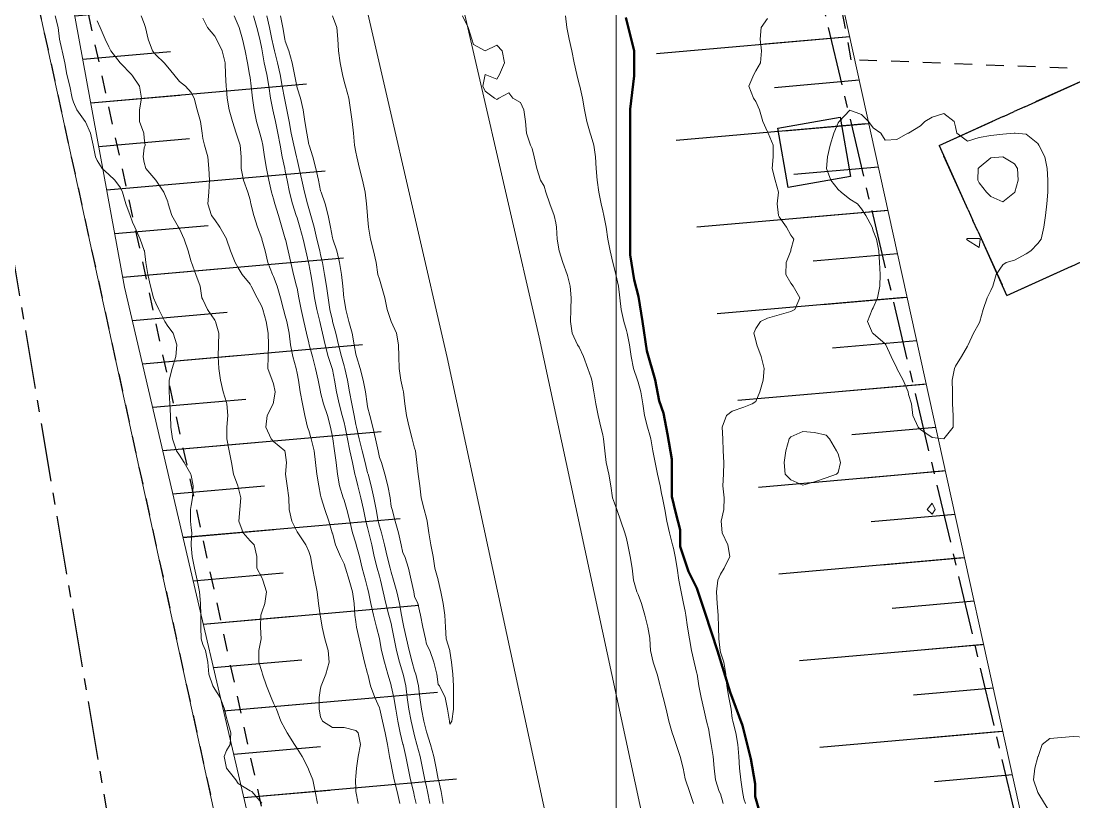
# Model space of a CAD drawing. Header units: centimetres. Extents: x 0 to 642158, y -847 to 649707.
# Drawn here: x 617141.52 to 617186.28, y 620908.31 to 620941.52 of the extents above; entities that cross this region are included whole.
import ezdxf

# ---------------------------------------------------------------- set-up
doc = ezdxf.new("R2010")
doc.units = ezdxf.units.CM
doc.header["$MEASUREMENT"] = 0
doc.linetypes.add('CENTERX2', pattern=[4, 2.5, -0.5, 0.5, -0.5])
doc.linetypes.add('JIS_02_0.7', pattern=[1.35, 0.75, -0.6])
for name, color, linetype, lineweight in [('MEV_environnement_V', 7, 'Continuous', 20), ('MEV_grille', 254, 'Continuous', 9), ('MEV_layout inondation', 5, 'Continuous', 15), ('MEV_schema paysager_V', 7, 'Continuous', 20), ('WAL_parcellaire agricole', 7, 'JIS_02_0.7', 25), ('WAL_topographie 0.5', 253, 'Continuous', 20)]:
    doc.layers.add(name, color=color, linetype=linetype, lineweight=lineweight)
doc.layers.add('MEV_schema paysager_Ha', color=7, linetype='Continuous', lineweight=25, transparency=0.13)
doc.layers.add('SPW_batiments', color=7, linetype='Continuous')
doc.layers.add('SPW_parcellaire cadastral', color=7, linetype='CENTERX2', lineweight=25, true_color=0xff0542)
doc.linetypes.add('FENCELINE1', pattern='A,6.35,-2.54,[133,ltypeshp.shx,S=2.54,R=0,X=-2.54,Y=0],-2.54,25.4', length=36.83)
doc.linetypes.add('TRACKS', pattern='A,0.15,[130,ltypeshp.shx,S=0.25,R=0,X=0,Y=0],0.15', length=0.3)
picture_1 = doc.add_image_def('image2.png', size_in_pixel=(6614, 11023))

# ---------------------------------------------------------------- blocks, each defined once
blk = doc.blocks.new('*U112')
at = {"layer": 'MEV_grille', "transparency": 33554687}
blk.add_lwpolyline([(0, 1825.476), (0, -1825.476)], dxfattribs=at)
blk = doc.blocks.new('*U113')
at = {"layer": 'MEV_grille', "color": 0, "linetype": 'ByBlock', "lineweight": -2, "transparency": 16777216}
blk.add_blockref('*U112', (1800, 0), dxfattribs=at)

msp = doc.modelspace()

# ---------------------------------------------------------------- hatches: boundary and pattern name
at = {"layer": 'MEV_schema paysager_Ha', "transparency": 33554687}
h = msp.add_hatch(dxfattribs=at)
h.set_pattern_fill('ANSI31', color=60, scale=30, angle=320)
h.paths.add_polyline_path([(617169.617, 620973.194), (617165.143, 620997.552), (617163.049, 621011.729), (617162.573, 621023.432), (617161.336, 621028.189), (617160.67, 621031.995), (617159.432, 621036.467), (617156.475, 621053.969), (617156.906, 621060.001), (617157.984, 621066.14), (617158.414, 621069.802), (617158.199, 621075.295), (617157.014, 621080.142), (617155.505, 621084.988), (617154.751, 621088.973), (617151.842, 621094.789), (617149.148, 621099.205), (617146.994, 621101.252), (617145.377, 621102.544), (617143.546, 621103.621), (617141.391, 621107.391), (617140.307, 621121.334), (617138.581, 621134.515), (617137.596, 621148.681), (617137.947, 621158.301), (617138.342, 621166.601), (617137.255, 621176.482), (617136.069, 621187.153), (617134.618, 621206.801), (617133.841, 621215.056), (617132.235, 621238.569), (617131.105, 621276.162), (617130.662, 621320.72), (617129.383, 621365.826), (617128.171, 621391.821), (617126.408, 621441.701), (617124.527, 621449.888), (617124.527, 621453.399), (617124.884, 621455.482), (617126.075, 621456.85), (617127.265, 621458.873), (617127.265, 621461.254), (617125.649, 621473.672), (617125.524, 621482.896), (617125.025, 621497.979), (617124.776, 621519.544), (617124.92, 621540.094), (617125.983, 621565.584), (617126.337, 621580.453), (617126.163, 621598.374), (617127.186, 621608.874), (617130.532, 621615.192), (617131.834, 621617.887), (617134.298, 621627.22), (617135.042, 621631.96), (617135.135, 621640.047), (617136.158, 621649.713), (617136.911, 621670.5), (617129.26, 621649.205), (617124.61, 621628.36), (617120.259, 621606.016), (617117.259, 621583.371), (617115.237, 621541.083), (617114.562, 621520.401), (617115.536, 621487.717), (617112.094, 621474.528), (617111.291, 621462.83), (617115.078, 621434.173), (617114.685, 621412.686), (617116.517, 621383.817), (617118.213, 621359.713), (617121.633, 621297.519), (617122.293, 621280.379), (617124.809, 621252.783), (617126.661, 621222.595), (617125.403, 621211.007), (617126.795, 621190.875), (617128.52, 621169.158), (617130.485, 621161.793), (617131.444, 621155.186), (617130.649, 621150.827), (617132.125, 621142.753), (617132.79, 621125.456), (617134.954, 621111.319), (617137.702, 621098.468), (617139.749, 621087.381), (617141.795, 621083.246), (617143.417, 621082.42), (617144.557, 621081.575), (617145.493, 621080.194), (617145.463, 621077.083), (617144.023, 621074.463), (617144.278, 621071.03), (617145.295, 621066.579), (617147.455, 621053.531), (617147.76, 621048.137), (617148.575, 621044.067), (617151.222, 621037.452), (617151.12, 621031.956), (617151.633, 621023.148), (617154.427, 621011.658), (617158.897, 620988.919), (617162.537, 620970.568), (617168.729, 620939.186), (617182.921, 620879.156), (617188.263, 620855.446), (617193.71, 620854.003), (617187.498, 620892.108), (617176.811, 620939.879)])
h = msp.add_hatch(dxfattribs=at)
h.set_pattern_fill('ANSI31', color=60, scale=15, angle=320)
h.paths.add_polyline_path([(617169.617, 620973.194), (617165.143, 620997.552), (617163.049, 621011.729), (617162.573, 621023.432), (617161.336, 621028.189), (617160.67, 621031.995), (617159.432, 621036.467), (617156.475, 621053.969), (617156.906, 621060.001), (617157.984, 621066.14), (617158.414, 621069.802), (617158.199, 621075.295), (617157.014, 621080.142), (617155.505, 621084.988), (617154.751, 621088.973), (617151.842, 621094.789), (617149.148, 621099.205), (617146.994, 621101.252), (617145.377, 621102.544), (617143.546, 621103.621), (617141.391, 621107.391), (617140.307, 621121.334), (617138.581, 621134.515), (617137.596, 621148.681), (617137.947, 621158.301), (617138.342, 621166.601), (617137.255, 621176.482), (617136.069, 621187.153), (617134.618, 621206.801), (617133.841, 621215.056), (617132.235, 621238.569), (617131.105, 621276.162), (617130.662, 621320.72), (617129.383, 621365.826), (617128.171, 621391.821), (617126.408, 621441.701), (617124.527, 621449.888), (617124.527, 621453.399), (617124.884, 621455.482), (617126.075, 621456.85), (617127.265, 621458.873), (617127.265, 621461.254), (617125.649, 621473.672), (617125.524, 621482.896), (617125.025, 621497.979), (617124.776, 621519.544), (617124.92, 621540.094), (617125.983, 621565.584), (617126.337, 621580.453), (617126.163, 621598.374), (617127.186, 621608.874), (617130.532, 621615.192), (617131.834, 621617.887), (617134.298, 621627.22), (617135.042, 621631.96), (617135.135, 621640.047), (617136.158, 621649.713), (617136.911, 621670.5), (617132.957, 621648.368), (617129.989, 621627.895), (617123.162, 621605.493), (617122.123, 621583.834), (617121.418, 621540.656), (617120.578, 621519.454), (617120.8, 621487.646), (617120.576, 621474.663), (617119.681, 621463.134), (617121.439, 621434.424), (617121.208, 621413.2), (617123.756, 621383.971), (617124.633, 621359.105), (617126.907, 621297.599), (617127.217, 621280.099), (617128.476, 621252.652), (617130.286, 621222.294), (617130.788, 621212.114), (617133.595, 621189.8), (617133.864, 621168.997), (617134.545, 621163.04), (617136.407, 621155.367), (617136.033, 621153.22), (617137.061, 621150.231), (617136.705, 621143.134), (617138.509, 621125.82), (617138.985, 621114.157), (617141.16, 621102.299), (617147.01, 621090.064), (617151.616, 621087.22), (617153.107, 621084.646), (617154.311, 621082.965), (617155.38, 621081.272), (617156.272, 621077.352), (617156.539, 621073.164), (617152.956, 621057.576), (617153.92, 621035.982), (617159.694, 621019.068), (617160.419, 620997.657), (617177.679, 620920.157), (617193.56, 620854.923), (617187.498, 620892.108)])
h = msp.add_hatch(dxfattribs=at)
h.set_pattern_fill('ANSI31', color=60, scale=30, angle=320)
h.paths.add_polyline_path([(617170.419, 620834.567), (617172.651, 620836.166), (617173.767, 620838.36), (617176.52, 620837.394), (617174.806, 620846.341), (617170.861, 620863.855), (617160.166, 620908.624), (617154.776, 620933.562), (617146.673, 620971.647), (617141.556, 621000.514), (617137.768, 621021.34), (617128.09, 621079.063), (617126.156, 621093.864), (617119.316, 621143.104), (617111.792, 621208.391), (617108.156, 621251.964), (617106.162, 621276.436), (617103.961, 621303.676), (617102.134, 621336.288), (617100.135, 621389.845), (617096.516, 621463.981), (617093.32, 621529.296), (617090.317, 621582.148), (617088.875, 621608.789), (617089.552, 621610.434), (617091.584, 621610.24), (617079.838, 621624.63), (617079.15, 621614.869), (617077.224, 621610.745), (617075.161, 621604.283), (617075.024, 621597.272), (617074.199, 621592.185), (617074.199, 621587.785), (617073.373, 621584.761), (617071.723, 621576.1), (617070.554, 621571.223), (617069.004, 621567.237), (617065.792, 621560.483), (617065.459, 621555.39), (617064.352, 621548.747), (617063.248, 621545.861), (617063.538, 621539.763), (617064.894, 621531.341), (617066.831, 621523.888), (617067.993, 621518.758), (617069.311, 621511.094), (617070.285, 621505.466), (617073.425, 621497.132), (617077.756, 621487.932), (617080.679, 621477.434), (617081.545, 621462.498), (617082.024, 621453.112), (617079.891, 621448.421), (617077.757, 621439.358), (617074.131, 621434.987), (617070.825, 621431.469), (617069.438, 621426.671), (617071.018, 621420.988), (617073.27, 621414.516), (617077.07, 621409.311), (617077.914, 621402.699), (617079.322, 621395.946), (617077.774, 621388.912), (617077.028, 621379.272), (617077.18, 621366.49), (617077.637, 621354.926), (617081.138, 621345.34), (617084.667, 621339.141), (617088.419, 621332.55), (617091.943, 621324.141), (617093.489, 621313.549), (617093.991, 621301.308), (617095.095, 621293.181), (617098.226, 621286.522), (617098.599, 621269.214), (617098.32, 621260.56), (617100.919, 621240.097), (617102.163, 621224.304), (617102.661, 621213.61), (617104.31, 621203.418), (617105.03, 621196.058), (617108.853, 621175.666), (617110.452, 621164.481), (617113.761, 621137.233), (617115.569, 621117.477), (617117.489, 621112.22), (617116.988, 621109.132), (617114.316, 621105.794), (617111.985, 621102.229), (617112.056, 621101.1), (617120.765, 621101.771), (617121.63, 621095.928), (617112.376, 621095.304), (617112.524, 621092.145), (617113.883, 621089.004), (617118.105, 621088.839), (617120.775, 621088.744), (617122.967, 621085.98), (617123.825, 621080.262), (617124.207, 621073.973), (617125.553, 621066.79), (617126.9, 621057.169), (617128.055, 621049.377), (617129.783, 621041.532), (617130.994, 621026.347), (617134.207, 621004.931), (617136.145, 620988.525), (617136.031, 620979.069), (617142.374, 620949.543), (617145.918, 620930.208), (617153.153, 620899.212), (617158.672, 620872.657), (617161.08, 620858.212), (617163.85, 620847.016), (617167.101, 620840.155), (617169.922, 620834.909)])
h = msp.add_hatch(dxfattribs=at)
h.set_pattern_fill('ANSI31', color=60, scale=15, angle=320)
h.paths.add_polyline_path([(617170.419, 620834.567), (617172.651, 620836.166), (617173.767, 620838.36), (617172.164, 620839.948), (617169.222, 620844.997), (617165.011, 620861.103), (617155.295, 620905.773), (617149.967, 620930.558), (617141.637, 620968.956), (617138.302, 620999.865), (617134.651, 621021.029), (617125.75, 621078.391), (617121.772, 621092.578), (617115.806, 621141.831), (617107.516, 621206.061), (617103.711, 621250.656), (617102.096, 621275.072), (617098.522, 621305.188), (617095.036, 621336.316), (617086.438, 621359.081), (617085.934, 621388.312), (617080.11, 621426.004), (617086.838, 621442.658), (617088.578, 621463.389), (617083.681, 621500.211), (617076.945, 621529.071), (617073.11, 621552.713), (617080.742, 621582.645), (617082.21, 621610.23), (617089.552, 621610.434), (617091.584, 621610.24), (617079.838, 621624.63), (617079.15, 621614.869), (617077.224, 621610.745), (617075.161, 621604.283), (617075.024, 621597.272), (617074.199, 621592.185), (617074.199, 621587.785), (617073.373, 621584.761), (617071.723, 621576.1), (617070.554, 621571.223), (617069.004, 621567.237), (617065.792, 621560.483), (617065.459, 621555.39), (617064.352, 621548.747), (617063.248, 621545.861), (617063.538, 621539.763), (617064.894, 621531.341), (617066.831, 621523.888), (617067.993, 621518.758), (617069.311, 621511.094), (617070.285, 621505.466), (617073.425, 621497.132), (617077.756, 621487.932), (617080.679, 621477.434), (617081.545, 621462.498), (617082.024, 621453.112), (617079.891, 621448.421), (617077.757, 621439.358), (617074.131, 621434.987), (617070.825, 621431.469), (617069.438, 621426.671), (617071.018, 621420.988), (617073.27, 621414.516), (617077.07, 621409.311), (617077.914, 621402.699), (617079.322, 621395.946), (617077.774, 621388.912), (617077.028, 621379.272), (617077.18, 621366.49), (617077.637, 621354.926), (617081.138, 621345.34), (617084.667, 621339.141), (617088.419, 621332.55), (617091.943, 621324.141), (617093.489, 621313.549), (617093.991, 621301.308), (617095.095, 621293.181), (617098.226, 621286.522), (617098.599, 621269.214), (617098.32, 621260.56), (617100.919, 621240.097), (617102.163, 621224.304), (617102.661, 621213.61), (617104.31, 621203.418), (617105.03, 621196.058), (617108.853, 621175.666), (617110.452, 621164.481), (617113.761, 621137.233), (617115.569, 621117.477), (617117.489, 621112.22), (617116.988, 621109.132), (617114.316, 621105.794), (617111.985, 621102.229), (617112.056, 621101.1), (617120.765, 621101.771), (617121.63, 621095.928), (617112.376, 621095.304), (617112.524, 621092.145), (617113.883, 621089.004), (617118.105, 621088.839), (617120.775, 621088.744), (617122.967, 621085.98), (617123.825, 621080.262), (617124.207, 621073.973), (617125.553, 621066.79), (617126.9, 621057.169), (617128.055, 621049.377), (617129.783, 621041.532), (617130.994, 621026.347), (617134.207, 621004.931), (617136.145, 620988.525), (617136.031, 620979.069), (617142.374, 620949.543), (617145.918, 620930.208), (617153.153, 620899.212), (617158.672, 620872.657), (617161.08, 620858.212), (617163.85, 620847.016), (617167.101, 620840.155), (617169.922, 620834.909)])

# ---------------------------------------------------------------- linework, layer by layer
at = {"layer": 'MEV_environnement_V', "linetype": 'TRACKS', "ltscale": 3}
for points in [[(617196.551, 620794.87), (617191.316, 620813.109), (617184.085, 620840.014), (617176.176, 620871.986), (617168.771, 620903.798), (617163.542, 620928.084), (617159.498, 620945.611), (617151.09, 620986.135), (617141.663, 621040.679), (617136.609, 621072.516), (617132.233, 621101.133), (617126.671, 621142.93), (617123.473, 621166.323), (617119.773, 621200.126), (617115.901, 621242.044)], [(617192.692, 620793.816), (617187.462, 620812.038), (617180.212, 620839.014), (617172.287, 620871.053), (617164.867, 620902.923), (617159.638, 620927.214), (617155.59, 620944.754), (617147.16, 620985.388), (617137.717, 621040.025), (617132.657, 621071.9), (617128.273, 621100.567), (617122.707, 621142.396), (617119.503, 621165.835), (617115.794, 621199.724), (617111.915, 621241.714)]]:
    msp.add_lwpolyline(points, dxfattribs=at)
at = {"layer": 'MEV_layout inondation', "lineweight": 50}
msp.add_lwpolyline([(617173.079, 620907.304), (617172.724, 620908.544), (617172.724, 620909.075), (617172.547, 620910.138), (617172.193, 620911.556), (617171.661, 620912.973), (617171.13, 620914.744), (617170.598, 620916.339), (617170.244, 620917.402), (617169.889, 620918.11), (617169.535, 620919.174), (617169.535, 620919.882), (617169.358, 620920.591), (617169.181, 620921.299), (617169.181, 620922.894), (617169.003, 620923.957), (617168.826, 620924.843), (617168.649, 620925.374), (617168.472, 620926.26), (617168.117, 620927.5), (617167.94, 620928.74), (617167.763, 620929.803), (617167.586, 620930.512), (617167.408, 620931.574), (617167.408, 620937.775), (617167.586, 620939.192), (617167.586, 620940.255), (617167.231, 620941.672)], dxfattribs=at)
at = {"layer": 'MEV_schema paysager_V', "color": 60, "linetype": 'FENCELINE1', "ltscale": 0.2}
msp.add_lwpolyline([(617116.979, 621088.883), (617122.663, 621043.848), (617124.414, 621030.91), (617132.386, 620987.414), (617140.619, 620949.653), (617149.177, 620910.407), (617154.259, 620887.098), (617158.129, 620869.348), (617161.215, 620853.992), (617162.625, 620844.661), (617161.977, 620829.611), (617158.932, 620822.569), (617148.39, 620816.964), (617135.834, 620811.584), (617129.718, 620808.83), (617114.375, 620842.905), (617107.765, 620841.682), (617107.298, 620797.822)], dxfattribs=at)
at = {"layer": 'MEV_schema paysager_V', "color": 60}
for points in [[(617169.617, 620973.194), (617187.385, 620892.583), (617193.419, 620855.789)], [(617142.374, 620949.543), (617145.918, 620930.208), (617153.153, 620899.212), (617158.672, 620872.657), (617161.08, 620858.212), (617163.85, 620847.016), (617167.101, 620840.155), (617169.922, 620834.909), (617170.419, 620834.567), (617170.593, 620834.692)]]:
    msp.add_lwpolyline(points, dxfattribs=at)
at = {"layer": 'SPW_batiments'}
msp.add_lwpolyline([(617176.781, 620934.913), (617174.131, 620934.446), (617173.697, 620936.963), (617176.347, 620937.43), (617176.781, 620934.913)], dxfattribs=at)
at = {"layer": 'SPW_parcellaire cadastral'}
for points in [[(617241.275, 621070.317), (617280.13, 620882.72), (617280.432, 620881.446), (617281.442, 620877.166), (617193.589, 620834.551), (617195.609, 620842.354), (617187.498, 620892.108), (617169.495, 620968.06), (617157.998, 621018.267), (617167.025, 621022.532), (617176.672, 621027.88), (617180.083, 621036.101), (617179.433, 621040.006), (617177.873, 621042.565), (617175.726, 621044.879), (617170.605, 621047.194), (617169.567, 621047.434), (617241.275, 621070.317)], [(617124.414, 621030.91), (617148.7, 620886.869), (617168.493, 620832.454), (617169.763, 620828.485), (617173.506, 620823.158), (617131.961, 620802.38), (617113.978, 620842.319), (617107.661, 620842.802), (617106.31, 620808.157), (617107.294, 620797.931), (617098.564, 620800.704), (617079.313, 620808.469), (617069.931, 620814.081), (617052.805, 620853.718), (617029.961, 620908.942), (617024.266, 620921.301), (617009.212, 620953.702)], [(617189.808, 620932.736), (617183.431, 620929.85), (617180.545, 620936.227), (617180.551, 620936.23), (617186.922, 620939.113), (617189.808, 620932.736)], [(617180.545, 620936.227), (617183.431, 620929.85), (617189.808, 620932.736), (617186.922, 620939.113), (617180.551, 620936.23), (617180.545, 620936.227)]]:
    msp.add_lwpolyline(points, dxfattribs=at)
at = {"layer": 'WAL_parcellaire agricole'}
for points in [[(617162.989, 621080), (617224.114, 621083.582), (617235.553, 621081.796), (617243.404, 621078.126), (617246.13, 621076.604), (617241.847, 621073.918), (617239.848, 621067.418), (617278.187, 620880.011), (617223.873, 620853.918), (617197.875, 620841.915), (617191.536, 620886.581), (617200.368, 620901.915), (617203.699, 620913.915), (617198.198, 620922.414), (617191.865, 620924.08), (617188.697, 620939.413), (617176.811, 620939.879), (617163.873, 621009.697), (617170.861, 621017.803), (617179.796, 621028.171), (617179.795, 621038.537), (617166.85, 621056.909), (617162.989, 621080)], [(617130.135, 620997.739), (617160.623, 620857.911), (617162.625, 620844.661), (617161.977, 620829.611), (617158.777, 620822.211), (617129.935, 620808.852), (617114.375, 620842.905), (617107.765, 620841.682), (617107.298, 620797.822), (617077.387, 620809.229), (617069.879, 620814.9), (617009.113, 620958.892), (617022.358, 620997.643), (617044.19, 621006.562), (617081.605, 621018.15), (617092.105, 621016.901), (617097.106, 621005.902), (617109.274, 620856.805), (617111.574, 620856.805), (617113.674, 620858.005), (617109.691, 620996.126), (617130.135, 620997.739)]]:
    msp.add_lwpolyline(points, dxfattribs=at)
msp.add_lwpolyline([(617131.717, 620999.87), (617162.591, 620858.273), (617164.631, 620844.768), (617163.959, 620829.156), (617160.31, 620820.717), (617128.951, 620806.192), (617113.205, 620840.655), (617109.747, 620840.015), (617109.267, 620794.93), (617076.409, 620807.461), (617068.245, 620813.628), (617006.973, 620958.817), (617020.76, 620999.151), (617043.515, 621008.447), (617081.419, 621020.186), (617093.459, 621018.754), (617099.071, 621006.412), (617111.114, 620858.846), (617111.64, 620859.146), (617107.637, 620997.97)], close=True, dxfattribs=at)
at = {"layer": 'WAL_topographie 0.5'}
for points in [[(617142.97, 620941.75), (617143.087, 620941.25), (617143.15, 620940.75), (617143.25, 620940.311), (617143.265, 620940.25), (617143.379, 620939.75), (617143.467, 620939.25), (617143.582, 620938.75), (617143.689, 620938.25), (617143.75, 620938.079), (617143.891, 620937.75), (617144.24, 620937.25), (617144.25, 620937.232), (617144.472, 620936.75), (617144.574, 620936.25), (617144.678, 620935.75), (617144.75, 620935.59), (617144.964, 620935.25), (617145.25, 620935), (617145.5, 620934.75), (617145.75, 620934.436), (617145.83, 620934.25), (617145.968, 620933.75), (617146.156, 620933.25), (617146.25, 620932.976), (617146.349, 620932.75), (617146.577, 620932.25), (617146.75, 620931.771), (617146.757, 620931.75), (617146.825, 620931.25), (617146.911, 620930.75), (617147.013, 620930.25), (617147.145, 620929.75), (617147.25, 620929.525), (617147.376, 620929.25), (617147.626, 620928.75), (617147.75, 620928.547), (617147.985, 620928.25), (617148.139, 620927.75), (617148.101, 620927.25), (617147.938, 620926.75), (617147.812, 620926.25), (617147.815, 620925.75), (617147.84, 620925.25), (617147.862, 620924.75), (617147.89, 620924.25), (617147.961, 620923.75), (617148.126, 620923.25), (617148.25, 620923.064), (617148.456, 620922.75), (617148.735, 620922.25), (617148.75, 620922.189), (617148.826, 620921.75), (617148.805, 620921.25), (617148.75, 620920.917), (617148.719, 620920.75), (617148.724, 620920.25), (617148.75, 620919.969), (617148.77, 620919.75), (617148.75, 620919.312), (617148.747, 620919.25), (617148.75, 620919.222), (617148.789, 620918.75), (617148.896, 620918.25), (617149.005, 620917.75), (617149.1, 620917.25), (617149.143, 620916.75), (617149.165, 620916.25), (617149.153, 620915.75), (617149.173, 620915.25), (617149.25, 620915.004), (617149.361, 620914.75), (617149.46, 620914.25), (617149.495, 620913.75), (617149.669, 620913.25), (617149.75, 620913.108), (617149.982, 620912.75), (617150.163, 620912.25), (617150.25, 620911.894), (617150.29, 620911.75), (617150.434, 620911.25), (617150.401, 620910.75), (617150.25, 620910.497), (617150.153, 620910.25), (617150.245, 620909.75), (617150.25, 620909.744), (617150.652, 620909.25), (617150.75, 620909.102), (617151.25, 620908.785), (617151.328, 620908.75), (617151.75, 620908.26)], [(617146.628, 620941.75), (617146.75, 620941.413), (617146.812, 620941.25), (617146.925, 620940.75), (617147.103, 620940.25), (617147.25, 620940.088), (617147.597, 620939.75), (617147.75, 620939.563), (617148.014, 620939.25), (617148.25, 620938.958), (617148.512, 620938.75), (617148.75, 620938.491), (617148.87, 620938.25), (617149.007, 620937.75), (617149.14, 620937.25), (617149.217, 620936.75), (617149.25, 620936.521), (617149.31, 620936.25), (617149.459, 620935.75), (617149.504, 620935.25), (617149.523, 620934.75), (617149.504, 620934.25), (617149.462, 620933.75), (617149.614, 620933.25), (617149.75, 620933.074), (617149.969, 620932.75), (617150.25, 620932.261), (617150.256, 620932.25), (617150.427, 620931.75), (617150.617, 620931.25), (617150.75, 620931.029), (617150.909, 620930.75), (617151.25, 620930.329), (617151.302, 620930.25), (617151.56, 620929.75), (617151.75, 620929.377), (617151.79, 620929.25), (617151.936, 620928.75), (617152.022, 620928.25), (617152.031, 620927.75), (617152.019, 620927.25), (617152.004, 620926.75), (617152.186, 620926.25), (617152.25, 620926.091), (617152.322, 620925.75), (617152.25, 620925.311), (617152.234, 620925.25), (617151.985, 620924.75), (617151.926, 620924.25), (617152.151, 620923.75), (617152.25, 620923.635), (617152.73, 620923.25), (617152.75, 620923.173), (617152.803, 620922.75), (617152.764, 620922.25), (617152.836, 620921.75), (617152.907, 620921.25), (617152.92, 620920.75), (617153.024, 620920.25), (617153.25, 620919.8), (617153.277, 620919.75), (617153.624, 620919.25), (617153.75, 620918.966), (617153.827, 620918.75), (617153.907, 620918.25), (617154.002, 620917.75), (617154.103, 620917.25), (617154.168, 620916.75), (617154.239, 620916.25), (617154.25, 620916.19), (617154.312, 620915.75), (617154.427, 620915.25), (617154.575, 620914.75), (617154.62, 620914.25), (617154.478, 620913.75), (617154.275, 620913.25), (617154.25, 620913.143), (617154.192, 620912.75), (617154.187, 620912.25), (617154.25, 620911.934), (617154.331, 620911.75), (617154.75, 620911.475), (617155.25, 620911.47), (617155.75, 620911.353), (617155.847, 620911.25), (617155.951, 620910.75), (617155.854, 620910.25), (617155.78, 620909.75), (617155.75, 620909.397), (617155.741, 620909.25), (617155.75, 620908.833), (617155.753, 620908.75), (617155.842, 620908.25)], [(617150.577, 620941.75), (617150.75, 620941.343), (617150.783, 620941.25), (617150.929, 620940.75), (617151.042, 620940.25), (617151.137, 620939.75), (617151.23, 620939.25), (617151.25, 620939.123), (617151.3, 620938.75), (617151.361, 620938.25), (617151.429, 620937.75), (617151.528, 620937.25), (617151.672, 620936.75), (617151.75, 620936.447), (617151.79, 620936.25), (617151.868, 620935.75), (617151.947, 620935.25), (617152.044, 620934.75), (617152.162, 620934.25), (617152.25, 620933.963), (617152.307, 620933.75), (617152.458, 620933.25), (617152.606, 620932.75), (617152.75, 620932.261), (617152.753, 620932.25), (617152.869, 620931.75), (617152.979, 620931.25), (617153.104, 620930.75), (617153.231, 620930.25), (617153.25, 620930.157), (617153.325, 620929.75), (617153.418, 620929.25), (617153.532, 620928.75), (617153.646, 620928.25), (617153.75, 620927.835), (617153.77, 620927.75), (617153.9, 620927.25), (617154.032, 620926.75), (617154.141, 620926.25), (617154.243, 620925.75), (617154.25, 620925.726), (617154.378, 620925.25), (617154.54, 620924.75), (617154.673, 620924.25), (617154.75, 620923.842), (617154.764, 620923.75), (617154.838, 620923.25), (617154.911, 620922.75), (617154.97, 620922.25), (617155.06, 620921.75), (617155.214, 620921.25), (617155.25, 620921.147), (617155.37, 620920.75), (617155.49, 620920.25), (617155.609, 620919.75), (617155.75, 620919.313), (617155.768, 620919.25), (617155.907, 620918.75), (617156.025, 620918.25), (617156.158, 620917.75), (617156.25, 620917.396), (617156.287, 620917.25), (617156.393, 620916.75), (617156.503, 620916.25), (617156.63, 620915.75), (617156.75, 620915.262), (617156.752, 620915.25), (617156.847, 620914.75), (617156.968, 620914.25), (617157.111, 620913.75), (617157.25, 620913.282), (617157.258, 620913.25), (617157.368, 620912.75), (617157.453, 620912.25), (617157.537, 620911.75), (617157.639, 620911.25), (617157.75, 620910.774), (617157.755, 620910.75), (617157.869, 620910.25), (617157.972, 620909.75), (617158.078, 620909.25), (617158.196, 620908.75), (617158.25, 620908.525), (617158.311, 620908.25)], [(617151.403, 620941.75), (617151.536, 620941.25), (617151.661, 620940.75), (617151.75, 620940.346), (617151.767, 620940.25), (617151.857, 620939.75), (617151.961, 620939.25), (617152.05, 620938.75), (617152.121, 620938.25), (617152.215, 620937.75), (617152.25, 620937.621), (617152.332, 620937.25), (617152.439, 620936.75), (617152.531, 620936.25), (617152.623, 620935.75), (617152.725, 620935.25), (617152.75, 620935.133), (617152.823, 620934.75), (617152.929, 620934.25), (617153.057, 620933.75), (617153.216, 620933.25), (617153.25, 620933.154), (617153.374, 620932.75), (617153.507, 620932.25), (617153.621, 620931.75), (617153.737, 620931.25), (617153.75, 620931.195), (617153.834, 620930.75), (617153.918, 620930.25), (617153.996, 620929.75), (617154.09, 620929.25), (617154.215, 620928.75), (617154.25, 620928.617), (617154.333, 620928.25), (617154.442, 620927.75), (617154.571, 620927.25), (617154.739, 620926.75), (617154.75, 620926.708), (617154.848, 620926.25), (617154.926, 620925.75), (617155.04, 620925.25), (617155.173, 620924.75), (617155.25, 620924.449), (617155.292, 620924.25), (617155.393, 620923.75), (617155.5, 620923.25), (617155.607, 620922.75), (617155.713, 620922.25), (617155.75, 620922.116), (617155.833, 620921.75), (617155.962, 620921.25), (617156.072, 620920.75), (617156.178, 620920.25), (617156.25, 620919.984), (617156.303, 620919.75), (617156.422, 620919.25), (617156.53, 620918.75), (617156.654, 620918.25), (617156.75, 620917.91), (617156.791, 620917.75), (617156.91, 620917.25), (617157.029, 620916.75), (617157.157, 620916.25), (617157.25, 620915.899), (617157.282, 620915.75), (617157.376, 620915.25), (617157.473, 620914.75), (617157.605, 620914.25), (617157.75, 620913.787), (617157.761, 620913.75), (617157.87, 620913.25), (617157.934, 620912.75), (617158.003, 620912.25), (617158.101, 620911.75), (617158.215, 620911.25), (617158.25, 620911.12), (617158.347, 620910.75), (617158.477, 620910.25), (617158.582, 620909.75), (617158.683, 620909.25), (617158.75, 620908.956), (617158.794, 620908.75), (617158.895, 620908.25)], [(617151.964, 620941.75), (617152.071, 620941.25), (617152.182, 620940.75), (617152.25, 620940.447), (617152.297, 620940.25), (617152.417, 620939.75), (617152.528, 620939.25), (617152.623, 620938.75), (617152.72, 620938.25), (617152.75, 620938.097), (617152.82, 620937.75), (617152.912, 620937.25), (617153.005, 620936.75), (617153.11, 620936.25), (617153.225, 620935.75), (617153.25, 620935.637), (617153.339, 620935.25), (617153.449, 620934.75), (617153.563, 620934.25), (617153.69, 620933.75), (617153.75, 620933.551), (617153.841, 620933.25), (617153.976, 620932.75), (617154.091, 620932.25), (617154.211, 620931.75), (617154.25, 620931.583), (617154.331, 620931.25), (617154.423, 620930.75), (617154.498, 620930.25), (617154.567, 620929.75), (617154.649, 620929.25), (617154.75, 620928.79), (617154.76, 620928.75), (617154.893, 620928.25), (617155.01, 620927.75), (617155.136, 620927.25), (617155.25, 620926.863), (617155.284, 620926.75), (617155.392, 620926.25), (617155.484, 620925.75), (617155.584, 620925.25), (617155.677, 620924.75), (617155.75, 620924.364), (617155.775, 620924.25), (617155.897, 620923.75), (617156.023, 620923.25), (617156.143, 620922.75), (617156.25, 620922.313), (617156.268, 620922.25), (617156.404, 620921.75), (617156.521, 620921.25), (617156.608, 620920.75), (617156.696, 620920.25), (617156.75, 620920.043), (617156.834, 620919.75), (617156.964, 620919.25), (617157.082, 620918.75), (617157.207, 620918.25), (617157.25, 620918.088), (617157.347, 620917.75), (617157.485, 620917.25), (617157.6, 620916.75), (617157.693, 620916.25), (617157.75, 620915.954), (617157.796, 620915.75), (617157.905, 620915.25), (617158.018, 620914.75), (617158.147, 620914.25), (617158.25, 620913.888), (617158.297, 620913.75), (617158.413, 620913.25), (617158.463, 620912.75), (617158.534, 620912.25), (617158.639, 620911.75), (617158.75, 620911.289), (617158.763, 620911.25), (617158.926, 620910.75), (617159.059, 620910.25), (617159.161, 620909.75), (617159.25, 620909.281), (617159.257, 620909.25), (617159.376, 620908.75), (617159.464, 620908.25)], [(617152.55, 620941.75), (617152.644, 620941.25), (617152.733, 620940.75), (617152.75, 620940.666), (617152.897, 620940.25), (617153.046, 620939.75), (617153.144, 620939.25), (617153.234, 620938.75), (617153.25, 620938.677), (617153.402, 620938.25), (617153.514, 620937.75), (617153.585, 620937.25), (617153.663, 620936.75), (617153.75, 620936.276), (617153.759, 620936.25), (617153.922, 620935.75), (617154.053, 620935.25), (617154.161, 620934.75), (617154.25, 620934.301), (617154.268, 620934.25), (617154.444, 620933.75), (617154.569, 620933.25), (617154.665, 620932.75), (617154.75, 620932.303), (617154.77, 620932.25), (617154.941, 620931.75), (617155.05, 620931.25), (617155.136, 620930.75), (617155.201, 620930.25), (617155.244, 620929.75), (617155.25, 620929.689), (617155.326, 620929.25), (617155.454, 620928.75), (617155.589, 620928.25), (617155.684, 620927.75), (617155.75, 620927.35), (617155.781, 620927.25), (617155.936, 620926.75), (617156.06, 620926.25), (617156.161, 620925.75), (617156.232, 620925.25), (617156.25, 620925.113), (617156.35, 620924.75), (617156.47, 620924.25), (617156.586, 620923.75), (617156.694, 620923.25), (617156.75, 620922.957), (617156.836, 620922.75), (617156.987, 620922.25), (617157.104, 620921.75), (617157.204, 620921.25), (617157.25, 620920.881), (617157.292, 620920.75), (617157.419, 620920.25), (617157.556, 620919.75), (617157.677, 620919.25), (617157.75, 620918.911), (617157.834, 620918.75), (617157.989, 620918.25), (617158.104, 620917.75), (617158.217, 620917.25), (617158.25, 620917.053), (617158.382, 620916.75), (617158.493, 620916.25), (617158.604, 620915.75), (617158.71, 620915.25), (617158.75, 620915.017), (617158.892, 620914.75), (617159.065, 620914.25), (617159.189, 620913.75), (617159.25, 620913.304), (617159.309, 620913.25), (617159.541, 620912.75), (617159.649, 620912.25), (617159.729, 620911.75), (617159.75, 620911.625), (617159.831, 620911.75), (617159.897, 620912.25), (617159.907, 620912.75), (617159.897, 620913.25), (617159.869, 620913.75), (617159.817, 620914.25), (617159.75, 620914.73), (617159.744, 620914.75), (617159.595, 620915.25), (617159.554, 620915.75), (617159.533, 620916.25), (617159.463, 620916.75), (617159.365, 620917.25), (617159.252, 620917.75), (617159.25, 620917.761), (617159.114, 620918.25), (617159.032, 620918.75), (617158.942, 620919.25), (617158.85, 620919.75), (617158.778, 620920.25), (617158.75, 620920.383), (617158.653, 620920.75), (617158.532, 620921.25), (617158.464, 620921.75), (617158.403, 620922.25), (617158.341, 620922.75), (617158.279, 620923.25), (617158.25, 620923.358), (617158.146, 620923.75), (617158.012, 620924.25), (617157.908, 620924.75), (617157.835, 620925.25), (617157.778, 620925.75), (617157.75, 620925.87), (617157.664, 620926.25), (617157.585, 620926.75), (617157.58, 620927.25), (617157.569, 620927.75), (617157.473, 620928.25), (617157.25, 620928.744), (617157.247, 620928.75), (617157.078, 620929.25), (617156.977, 620929.75), (617156.834, 620930.25), (617156.75, 620930.539), (617156.685, 620930.75), (617156.607, 620931.25), (617156.501, 620931.75), (617156.368, 620932.25), (617156.293, 620932.75), (617156.25, 620933.221), (617156.248, 620933.25), (617156.204, 620933.75), (617156.151, 620934.25), (617156.037, 620934.75), (617155.902, 620935.25), (617155.793, 620935.75), (617155.75, 620935.952), (617155.697, 620936.25), (617155.643, 620936.75), (617155.591, 620937.25), (617155.519, 620937.75), (617155.444, 620938.25), (617155.316, 620938.75), (617155.25, 620938.952), (617155.184, 620939.25), (617155.088, 620939.75), (617155.013, 620940.25), (617154.99, 620940.75), (617154.936, 620941.25), (617154.757, 620941.75)], [(617160.286, 620941.75), (617160.521, 620941.25), (617160.687, 620940.75), (617160.75, 620940.522), (617161.25, 620940.25), (617161.75, 620940.5), (617161.977, 620940.25), (617162.07, 620939.75), (617161.855, 620939.25), (617161.75, 620939.05), (617161.25, 620939.25), (617161.146, 620938.75), (617161.25, 620938.542), (617161.639, 620938.25), (617161.75, 620938.183), (617161.833, 620938.25), (617162.25, 620938.477), (617162.422, 620938.25), (617162.75, 620938.064), (617162.886, 620937.75), (617162.969, 620937.25), (617163, 620936.75), (617163.168, 620936.25), (617163.25, 620936.109), (617163.335, 620935.75), (617163.443, 620935.25), (617163.595, 620934.75), (617163.75, 620934.496), (617163.825, 620934.25), (617164.001, 620933.75), (617164.184, 620933.25), (617164.25, 620932.937), (617164.276, 620932.75), (617164.31, 620932.25), (617164.395, 620931.75), (617164.548, 620931.25), (617164.736, 620930.75), (617164.75, 620930.707), (617164.855, 620930.25), (617164.91, 620929.75), (617164.895, 620929.25), (617164.875, 620928.75), (617164.942, 620928.25), (617165.175, 620927.75), (617165.25, 620927.654), (617165.428, 620927.25), (617165.614, 620926.75), (617165.75, 620926.352), (617165.777, 620926.25), (617165.87, 620925.75), (617165.955, 620925.25), (617166.053, 620924.75), (617166.164, 620924.25), (617166.25, 620923.924), (617166.283, 620923.75), (617166.341, 620923.25), (617166.398, 620922.75), (617166.51, 620922.25), (617166.585, 620921.75), (617166.663, 620921.25), (617166.75, 620921.016), (617166.839, 620920.75), (617167.022, 620920.25), (617167.18, 620919.75), (617167.25, 620919.51), (617167.31, 620919.25), (617167.407, 620918.75), (617167.501, 620918.25), (617167.56, 620917.75), (617167.689, 620917.25), (617167.75, 620917.128), (617167.892, 620916.75), (617168.039, 620916.25), (617168.164, 620915.75), (617168.25, 620915.275), (617168.255, 620915.25), (617168.274, 620914.75), (617168.385, 620914.25), (617168.565, 620913.75), (617168.691, 620913.25), (617168.75, 620913.026), (617168.818, 620912.75), (617168.941, 620912.25), (617169.05, 620911.75), (617169.194, 620911.25), (617169.25, 620911.094), (617169.372, 620910.75), (617169.54, 620910.25), (617169.672, 620909.75), (617169.75, 620909.291), (617169.76, 620909.25), (617169.929, 620908.75), (617170.11, 620908.25)], [(617171.37, 620908.25), (617171.25, 620908.657), (617171.19, 620908.75), (617171.035, 620909.25), (617170.988, 620909.75), (617170.941, 620910.25), (617170.86, 620910.75), (617170.771, 620911.25), (617170.75, 620911.379), (617170.659, 620911.75), (617170.54, 620912.25), (617170.427, 620912.75), (617170.335, 620913.25), (617170.254, 620913.75), (617170.25, 620913.773), (617170.127, 620914.25), (617170.024, 620914.75), (617169.934, 620915.25), (617169.847, 620915.75), (617169.776, 620916.25), (617169.75, 620916.429), (617169.684, 620916.75), (617169.576, 620917.25), (617169.485, 620917.75), (617169.411, 620918.25), (617169.324, 620918.75), (617169.25, 620919.107), (617169.207, 620919.25), (617169.078, 620919.75), (617168.976, 620920.25), (617168.88, 620920.75), (617168.78, 620921.25), (617168.75, 620921.43), (617168.683, 620921.75), (617168.581, 620922.25), (617168.47, 620922.75), (617168.377, 620923.25), (617168.287, 620923.75), (617168.25, 620923.905), (617168.148, 620924.25), (617168.026, 620924.75), (617167.95, 620925.25), (617167.87, 620925.75), (617167.75, 620926.164), (617167.718, 620926.25), (617167.552, 620926.75), (617167.458, 620927.25), (617167.382, 620927.75), (617167.279, 620928.25), (617167.25, 620928.359), (617167.136, 620928.75), (617167.029, 620929.25), (617166.974, 620929.75), (617166.911, 620930.25), (617166.807, 620930.75), (617166.75, 620930.99), (617166.682, 620931.25), (617166.557, 620931.75), (617166.468, 620932.25), (617166.39, 620932.75), (617166.294, 620933.25), (617166.25, 620933.447), (617166.18, 620933.75), (617166.082, 620934.25), (617166.005, 620934.75), (617165.965, 620935.25), (617165.942, 620935.75), (617165.864, 620936.25), (617165.75, 620936.63), (617165.715, 620936.75), (617165.576, 620937.25), (617165.475, 620937.75), (617165.388, 620938.25), (617165.277, 620938.75), (617165.25, 620938.844), (617165.149, 620939.25), (617165.036, 620939.75), (617164.93, 620940.25), (617164.82, 620940.75), (617164.75, 620941.111), (617164.724, 620941.25), (617164.657, 620941.75)], [(617144.75, 620941.534), (617144.879, 620941.25), (617145.089, 620940.75), (617145.25, 620940.427), (617145.336, 620940.25), (617145.733, 620939.75), (617145.75, 620939.733), (617146.205, 620939.25), (617146.25, 620939.19), (617146.553, 620938.75), (617146.629, 620938.25), (617146.548, 620937.75), (617146.556, 620937.25), (617146.731, 620936.75), (617146.75, 620936.536), (617146.793, 620936.25), (617146.75, 620936.125), (617146.713, 620935.75), (617146.75, 620935.51), (617146.817, 620935.25), (617147.25, 620934.75), (617147.25, 620934.75), (617147.583, 620934.25), (617147.75, 620933.831), (617147.774, 620933.75), (617147.929, 620933.25), (617148.215, 620932.75), (617148.25, 620932.685), (617148.455, 620932.25), (617148.621, 620931.75), (617148.75, 620931.28), (617148.762, 620931.25), (617148.953, 620930.75), (617149.127, 620930.25), (617149.203, 620929.75), (617149.25, 620929.677), (617149.448, 620929.25), (617149.75, 620928.807), (617149.787, 620928.75), (617149.926, 620928.25), (617149.904, 620927.75), (617149.9, 620927.25), (617149.927, 620926.75), (617149.989, 620926.25), (617150.104, 620925.75), (617150.25, 620925.302), (617150.269, 620925.25), (617150.303, 620924.75), (617150.258, 620924.25), (617150.263, 620923.75), (617150.37, 620923.25), (617150.463, 620922.75), (617150.548, 620922.25), (617150.737, 620921.75), (617150.75, 620921.693), (617150.856, 620921.25), (617150.822, 620920.75), (617150.77, 620920.25), (617150.958, 620919.75), (617151.25, 620919.42), (617151.427, 620919.25), (617151.536, 620918.75), (617151.534, 620918.25), (617151.75, 620917.854), (617151.79, 620917.75), (617151.949, 620917.25), (617151.874, 620916.75), (617151.75, 620916.383), (617151.709, 620916.25), (617151.695, 620915.75), (617151.722, 620915.25), (617151.627, 620914.75), (617151.623, 620914.25), (617151.75, 620913.855), (617151.782, 620913.75), (617151.947, 620913.25), (617152.142, 620912.75), (617152.25, 620912.515), (617152.37, 620912.25), (617152.562, 620911.75), (617152.75, 620911.402), (617152.825, 620911.25), (617153.144, 620910.75), (617153.25, 620910.59), (617153.462, 620910.25), (617153.721, 620909.75), (617153.75, 620909.66), (617153.927, 620909.25), (617154.024, 620908.75), (617154.114, 620908.25)], [(617149.25, 620941.64), (617149.435, 620941.25), (617149.75, 620940.882), (617149.818, 620940.75), (617150.064, 620940.25), (617150.189, 620939.75), (617150.214, 620939.25), (617150.238, 620938.75), (617150.25, 620938.617), (617150.282, 620938.25), (617150.368, 620937.75), (617150.503, 620937.25), (617150.666, 620936.75), (617150.75, 620936.494), (617150.825, 620936.25), (617150.878, 620935.75), (617150.867, 620935.25), (617150.977, 620934.75), (617151.163, 620934.25), (617151.25, 620933.923), (617151.29, 620933.75), (617151.406, 620933.25), (617151.574, 620932.75), (617151.75, 620932.273), (617151.757, 620932.25), (617151.893, 620931.75), (617152.014, 620931.25), (617152.207, 620930.75), (617152.25, 620930.659), (617152.401, 620930.25), (617152.548, 620929.75), (617152.676, 620929.25), (617152.75, 620928.99), (617152.814, 620928.75), (617152.914, 620928.25), (617152.974, 620927.75), (617153.074, 620927.25), (617153.21, 620926.75), (617153.25, 620926.553), (617153.306, 620926.25), (617153.383, 620925.75), (617153.476, 620925.25), (617153.58, 620924.75), (617153.698, 620924.25), (617153.75, 620924.103), (617153.844, 620923.75), (617153.972, 620923.25), (617154.036, 620922.75), (617154.087, 620922.25), (617154.172, 620921.75), (617154.25, 620921.354), (617154.269, 620921.25), (617154.428, 620920.75), (617154.606, 620920.25), (617154.746, 620919.75), (617154.75, 620919.737), (617154.888, 620919.25), (617155.1, 620918.75), (617155.25, 620918.437), (617155.31, 620918.25), (617155.464, 620917.75), (617155.605, 620917.25), (617155.683, 620916.75), (617155.711, 620916.25), (617155.75, 620915.975), (617155.776, 620915.75), (617155.887, 620915.25), (617156.001, 620914.75), (617156.118, 620914.25), (617156.25, 620913.769), (617156.255, 620913.75), (617156.379, 620913.25), (617156.562, 620912.75), (617156.75, 620912.309), (617156.766, 620912.25), (617156.876, 620911.75), (617156.989, 620911.25), (617157.092, 620910.75), (617157.176, 620910.25), (617157.25, 620909.899), (617157.275, 620909.75), (617157.385, 620909.25), (617157.508, 620908.75), (617157.626, 620908.25)], [(617172.315, 620908.25), (617172.25, 620908.448), (617172.187, 620908.75), (617172.113, 620909.25), (617172.063, 620909.75), (617172.031, 620910.25), (617171.987, 620910.75), (617171.9, 620911.25), (617171.779, 620911.75), (617171.75, 620911.862), (617171.7, 620912.25), (617171.614, 620912.75), (617171.529, 620913.25), (617171.48, 620913.75), (617171.393, 620914.25), (617171.25, 620914.679), (617171.239, 620914.75), (617171.188, 620915.25), (617171.173, 620915.75), (617171.159, 620916.25), (617171.117, 620916.75), (617171.079, 620917.25), (617171.135, 620917.75), (617171.25, 620918), (617171.408, 620918.25), (617171.653, 620918.75), (617171.567, 620919.25), (617171.319, 620919.75), (617171.281, 620920.25), (617171.39, 620920.75), (617171.411, 620921.25), (617171.358, 620921.75), (617171.379, 620922.25), (617171.398, 620922.75), (617171.373, 620923.25), (617171.346, 620923.75), (617171.323, 620924.25), (617171.508, 620924.75), (617171.75, 620924.933), (617172.25, 620925.105), (617172.594, 620925.25), (617172.75, 620925.336), (617172.924, 620925.75), (617173.064, 620926.25), (617173.104, 620926.75), (617172.98, 620927.25), (617172.794, 620927.75), (617172.75, 620927.93), (617172.67, 620928.25), (617172.75, 620928.445), (617172.955, 620928.75), (617173.25, 620928.887), (617173.75, 620929.029), (617174.25, 620929.164), (617174.41, 620929.25), (617174.63, 620929.75), (617174.344, 620930.25), (617174.25, 620930.382), (617174.033, 620930.75), (617174.052, 620931.25), (617174.242, 620931.75), (617174.25, 620931.79), (617174.374, 620932.25), (617174.25, 620932.417), (617174.055, 620932.75), (617173.75, 620933.194), (617173.719, 620933.25), (617173.66, 620933.75), (617173.725, 620934.25), (617173.574, 620934.75), (617173.443, 620935.25), (617173.493, 620935.75), (617173.486, 620936.25), (617173.281, 620936.75), (617173.25, 620936.815), (617173.059, 620937.25), (617172.908, 620937.75), (617172.75, 620938.106), (617172.65, 620938.25), (617172.464, 620938.75), (617172.677, 620939.25), (617172.75, 620939.4), (617172.948, 620939.75), (617172.997, 620940.25), (617172.942, 620940.75), (617172.989, 620941.25), (617173.25, 620941.628)], [(617180.75, 620923.75), (617180.75, 620923.75), (617180.75, 620923.75), (617180.25, 620923.811), (617179.75, 620924.15), (617179.663, 620924.25), (617179.435, 620924.75), (617179.378, 620925.25), (617179.25, 620925.635), (617179.227, 620925.75), (617179.019, 620926.25), (617178.754, 620926.75), (617178.75, 620926.758), (617178.515, 620927.25), (617178.278, 620927.75), (617178.25, 620927.795), (617177.75, 620928.232), (617177.721, 620928.25), (617177.504, 620928.75), (617177.705, 620929.25), (617177.75, 620929.326), (617177.927, 620929.75), (617178.031, 620930.25), (617178.04, 620930.75), (617178.016, 620931.25), (617177.979, 620931.75), (617177.891, 620932.25), (617177.75, 620932.608), (617177.707, 620932.75), (617177.438, 620933.25), (617177.25, 620933.54), (617177.079, 620933.75), (617176.75, 620933.941), (617176.378, 620934.25), (617176.25, 620934.363), (617175.941, 620934.75), (617175.762, 620935.25), (617175.796, 620935.75), (617175.921, 620936.25), (617176.071, 620936.75), (617176.25, 620937.189), (617176.295, 620937.25), (617176.75, 620937.728), (617177.25, 620937.543), (617177.55, 620937.25), (617177.75, 620936.987), (617178.063, 620936.75), (617178.25, 620936.458), (617178.75, 620936.481), (617179.217, 620936.75), (617179.25, 620936.758), (617179.75, 620937.071), (617179.936, 620937.25), (617180.25, 620937.44), (617180.75, 620937.59), (617181.194, 620937.25), (617181.25, 620937.019), (617181.304, 620936.75), (617181.75, 620936.41), (617182.25, 620936.569), (617182.75, 620936.659), (617183.25, 620936.712), (617183.735, 620936.75), (617183.75, 620936.751), (617183.779, 620936.75), (617184.25, 620936.717), (617184.75, 620936.321), (617184.794, 620936.25), (617185.036, 620935.75), (617185.146, 620935.25), (617185.172, 620934.75), (617185.168, 620934.25), (617185.134, 620933.75), (617185.073, 620933.25), (617185.003, 620932.75), (617184.882, 620932.25), (617184.75, 620932.069), (617184.444, 620931.75), (617184.25, 620931.616), (617183.75, 620931.347), (617183.405, 620931.25), (617183.25, 620931.16), (617182.98, 620930.75), (617182.828, 620930.25), (617182.75, 620930.068), (617182.591, 620929.75), (617182.422, 620929.25), (617182.284, 620928.75), (617182.25, 620928.68), (617182.006, 620928.25), (617181.782, 620927.75), (617181.75, 620927.699), (617181.493, 620927.25), (617181.25, 620926.847), (617181.205, 620926.75), (617181.1, 620926.25), (617181.116, 620925.75), (617181.12, 620925.25), (617181.151, 620924.75), (617181.147, 620924.25), (617180.75, 620923.75)], [(617183.76, 620934.25), (617183.75, 620934.228), (617183.25, 620933.836), (617182.75, 620934.066), (617182.564, 620934.25), (617182.25, 620934.648), (617182.187, 620934.75), (617182.214, 620935.25), (617182.25, 620935.298), (617182.75, 620935.71), (617183.25, 620935.742), (617183.75, 620935.451), (617183.886, 620935.25), (617183.902, 620934.75), (617183.76, 620934.25)], [(617182.25, 620931.893), (617182.293, 620932.25), (617182.25, 620932.274), (617181.75, 620932.277), (617181.717, 620932.25), (617181.75, 620932.203), (617182.25, 620931.893)], [(617175.75, 620922.089), (617176.182, 620922.25), (617176.25, 620922.329), (617176.349, 620922.75), (617176.25, 620923.114), (617176.182, 620923.25), (617175.892, 620923.75), (617175.75, 620923.906), (617175.25, 620924.026), (617174.75, 620924.065), (617174.25, 620923.839), (617174.169, 620923.75), (617174.033, 620923.25), (617173.962, 620922.75), (617174, 620922.25), (617174.25, 620922.015), (617174.75, 620921.787), (617175.25, 620921.92), (617175.75, 620922.089)], [(617180.373, 620920.75), (617180.25, 620920.545), (617180.042, 620920.75), (617180.25, 620921.02), (617180.373, 620920.75)], [(617186.631, 620905.25), (617186.25, 620905.685), (617186.205, 620905.75), (617185.885, 620906.25), (617185.75, 620906.537), (617185.643, 620906.75), (617185.522, 620907.25), (617185.337, 620907.75), (617185.25, 620907.889), (617185.034, 620908.25), (617184.75, 620908.711), (617184.724, 620908.75), (617184.562, 620909.25), (617184.612, 620909.75), (617184.75, 620910.23), (617184.755, 620910.25), (617184.929, 620910.75), (617185.25, 620911.004), (617185.75, 620911.057), (617186.25, 620911.088), (617186.75, 620911.069)]]:
    msp.add_lwpolyline(points, dxfattribs=at)

# ---------------------------------------------------------------- block references
at = {"layer": 'MEV_grille', "transparency": 33554687}
msp.add_blockref('*U113', (615366.814, 620593.644), dxfattribs=at)

# ---------------------------------------------------------------- pictures from other files: only their frames are drawn
image = msp.add_image(picture_1, insert=(616830.845, 620745.783), size_in_units=(429.466, 715.756), dxfattribs=dict(brightness=75))
image.dxf.flags = 7

doc.saveas('drawing.dxf')
